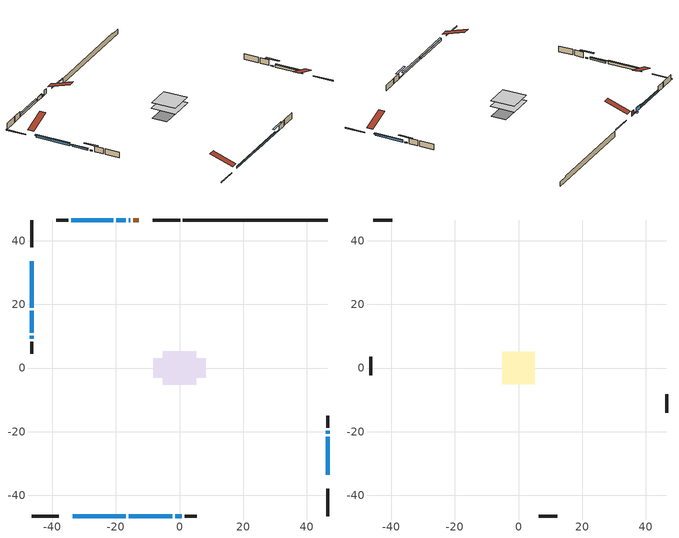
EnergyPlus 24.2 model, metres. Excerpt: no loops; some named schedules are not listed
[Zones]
conditioned space
 floor outside (Floor1 construction): -0.43,-0.43 -0.43,0.43 0.43,0.43 0.43,-0.43 z0.51
 floor adiabatic (AdiabaticFloorConstruction): -5.23,-5.23 -5.23,5.23 5.23,5.23 5.23,-5.23 z0.51
 floor foundation (Slab1 construction): -8.31,-3.04 -8.31,3.04 8.31,3.04 8.31,-3.04 z-1.81
 wall outside (RimJoist1 construction): 0.17,46.51 -8.35,46.51 / -46.51,-46.51 -38,-46.51 / -46.51,46.51 -46.51,38 / 46.51,-46.51 46.51,-38 z0.51:0.81
 wall outside (AdiabaticWallConstruction 1): -12.8,46.51 -14.48,46.51 z0.51:2.54
 wall outside (AdiabaticWallConstruction): -15.41,46.51 -15.92,46.51 z0.51:0.67; -16.84,46.51 -19.89,46.51 z0.51:2.03; -20.82,46.51 -34.07,46.51 z0.51:1.48; 46.51,-33.55 46.51,-21.67 z0.51:1.42; -33.55,-46.51 -16.87,-46.51 / -15.94,-46.51 -2.22,-46.51 z0.51:1.35; -46.51,33.55 -46.51,18.92 z0.51:1.58; -46.51,17.99 -46.51,11.14 z0.51:1.17; 46.51,-20.74 46.51,-19.72 / -1.29,-46.51 0.74,-46.51 / -46.51,10.21 -46.51,9.19 z0.51:0.92
 wall outside (Wall1 construction): -35,46.51 -38.74,46.51 / 1.67,-46.51 5.4,-46.51 / -46.51,8.27 -46.51,4.53 / 46.51,-18.79 46.51,-15.06 z0.51:2.95
 wall foundation (FoundationWall1 construction): 1.1,46.51,-1.81 1.1,46.51,0.51 41.97,46.51,0.51 41.97,46.51,0.15 46.51,46.51,0.15 46.51,46.51,-1.81
 window (WindowConstruction 7): -15.41,46.51 -15.92,46.51 z0.51:0.66
 window (WindowConstruction 1): -16.85,46.51 -19.89,46.51 z0.51:2.03
 window (WindowConstruction 2): -20.82,46.51 -34.07,46.51 z0.51:1.48
 window (WindowConstruction): 46.51,-33.55 46.51,-21.67 z0.51:1.42
 window (WindowConstruction 3): -33.55,-46.51 -16.87,-46.51 z0.51:1.35
 window (WindowConstruction 4): -15.94,-46.51 -2.22,-46.51 z0.51:1.35
 window (WindowConstruction 5): -46.51,33.55 -46.51,18.92 z0.51:1.58
 window (WindowConstruction 6): -46.51,17.99 -46.51,11.14 z0.51:1.17
 window (WindowConstruction 8): 46.51,-20.74 46.51,-19.72 z0.51:0.92
 window (WindowConstruction 9): -1.29,-46.51 0.74,-46.51 z0.51:0.92
 window (WindowConstruction 10): -46.51,10.21 -46.51,9.2 z0.51:0.92
 door (Door): -12.8,46.51 -14.48,46.51 z0.51:2.54
 ceiling adiabatic (AdiabaticFloorConstruction): 5.23,-5.23 5.23,5.23 -5.23,5.23 -5.23,-5.23 z0.51
attic - vented
 floor to conditioned space (Floor2 construction Reversed): -5.05,-5.05 -5.05,5.05 5.05,5.05 5.05,-5.05 z2.95
 wall outside (Wall2 construction): -39.66,46.51 -45.59,46.51 / 6.33,-46.51 12.25,-46.51 / -46.51,3.6 -46.51,-2.32 / 46.51,-14.13 46.51,-8.21 z0.51:2.95
 roof outside (Roof1 construction): -11.87,46.51,2.95 -11.87,36.67,6.23 -9.28,36.67,6.23 -9.28,46.51,2.95; -34.47,-46.51,2.95 -34.47,-36.67,6.23 -37.07,-36.67,6.23 -37.07,-46.51,2.95; -46.51,34.47,2.95 -36.67,34.47,6.23 -36.67,37.07,6.23 -46.51,37.07,2.95; 46.51,-34.47,2.95 36.67,-34.47,6.23 36.67,-37.07,6.23 46.51,-37.07,2.95
shading: -16.21,46.51 -15.11,46.51 -15.11,47.73 -16.21,47.73 z0.96; -20.04,46.51 -16.7,46.51 -16.7,46.59 -20.04,46.59 z2.18; -34.22,46.51 -20.67,46.51 -20.67,47.12 -34.22,47.12 z1.63; 46.51,-21.52 46.51,-33.7 47.12,-33.7 47.12,-21.52 z1.57; -16.72,-46.51 -33.7,-46.51 -33.7,-47.12 -16.72,-47.12 z1.5; -2.07,-46.51 -16.09,-46.51 -16.09,-47.12 -2.07,-47.12 z1.5; -46.51,18.77 -46.51,33.7 -47.12,33.7 -47.12,18.77 z1.73; -46.51,10.99 -46.51,18.14 -47.12,18.14 -47.12,10.99 z1.32; 46.51,-17.28 46.51,-23.18 47.12,-23.18 47.12,-17.28 z3.36; 3.18,-46.51 -3.73,-46.51 -3.73,-47.12 3.18,-47.12 z3.36; -46.51,6.75 -46.51,12.65 -47.12,12.65 -47.12,6.75 z3.36
[Building]
Building 1: Terrain=Suburbs
[Site:Location]
Edmonton Intl AP_AB: Latitude {deg}=53.31; Longitude {deg}=-113.58; Time Zone {hr}=-7; Elevation {m}=723; Keep Site Location Information=Yes
[Site:GroundTemperature:Shallow]
-1.56185, -3.61833, -3.78302, -2.80711, 1.11059, 5.01004, 8.39065, 10.5322, 10.7141, 8.97234, 5.67794, 1.89811
[Site:WaterMainsTemperature]
Calculation Method=Schedule; Temperature Schedule=mains temperature schedule
[Material] Roughness=Rough; Thermal Absorptance=0.9
Name | Thickness {m} | Conductivity {W/m-K} | Density {kg/m3} | Specific Heat {J/kg-K} | Solar Absorptance | Visible Absorptance
asphalt or fiberglass shingles | 0.00635 | 0.162714 | 1121.4 | 1465.45 | 0.4 | 0.4
ceiling loosefill ins | 0.338667 | 0.0480833 | 16.02 | 1046.75 | 0.7 | 0.7
ceiling stud and cavity | 0.1397 | 0.118591 | 65.682 | 1177.47 | 0.7 | 0.7
concrete 4.0 in. | 0.1016 | 1.803125 | 2242.8 | 837.4 | 0.7 | 0.7
concrete 8.0 in. | 0.2032 | 1.803125 | 2242.8 | 837.4 | 0.7 | 0.7
door material | 0.04445 | 0.188738 | 512.64 | 1214.23 | 0.7 | 0.7
exterior vertical ins | 0.0355244 | 0.029427 | 32.04 | 1214.23 | 0.7 | 0.7
floor covering | 0.0127 | 0.0433444 | 54.468 | 1339.84 | 0.6 | 0.6
floor rigid ins | 0.051816 | 0.029427 | 32.04 | 1214.23 | 0.7 | 0.7
floor rigid ins 1; wall rigid ins | 0.512978 | 0.029427 | 32.04 | 1214.23 | 0.7 | 0.7
floor stud and cavity | 0.1397 | 0.0787706 | 92.3553 | 1139.71 | 0.7 | 0.7
floor stud and cavity 1 | 0.1397 | 1.75129 | 37.0049 | 1207.88 | 0.7 | 0.7
furniture material conditioned space 1 | 0.1524 | 0.115458 | 640.8 | 1214.23 | 0.6 | 0.6
gypsum board | 0.0127 | 0.160291 | 801 | 837.4 | 0.6 | 0.6
gypsum board 1 | 0.0127 | 0.160291 | 801 | 837.4 | 0.7 | 0.7
osb sheathing 0.5 in. | 0.0127 | 0.115458 | 512.64 | 1214.23 | 0.7 | 0.7
osb sheathing 0.75 in. | 0.01905 | 0.115458 | 512.64 | 1214.23 | 0.7 | 0.7
osb sheathing 2.0 in. | 0.0508 | 0.115458 | 512.64 | 1214.23 | 0.7 | 0.7
rim joist stud and cavity | 0.0508 | 0.0311024 | 125.044 | 1163.47 | 0.6 | 0.6
wall stud and cavity | 0.1397 | 0.105926 | 139.0536 | 1170.24 | 0.7 | 0.7
wall stud and cavity 1 | 0.0889 | 6.9971 | 50.32683 | 1063.81 | 0.6 | 0.6
wall stud and cavity 2 | 0.0889 | 0.380278 | 52.3479 | 1209.89 | 0.7 | 0.7
wall stud and cavity 3 | 0.0889 | 0.391764 | 83.0341 | 1211.67 | 0.7 | 0.7
wood siding | 0.0254 | 0.102417 | 544.68 | 1172.36 | 0.4 | 0.4
wood siding 1 | 0.00254 | 0.102417 | 544.68 | 1172.36 | 0.4 | 0.4
wood siding 2; wood siding 3; wood siding 4 | 0.0254 | 0.102417 | 544.68 | 1172.36 | 0.7 | 0.7
[WindowMaterial:SimpleGlazingSystem]
Name | U-Factor {W/m2-K} | Solar Heat Gain Coefficient
WindowMaterial | 1.85046 | 0.36
WindowMaterial 1 | 6.680167 | 0.76
WindowMaterial 2 | 1.82093 | 0.37
WindowMaterial 3 | 1.811282 | 0.38
WindowMaterial 4 | 1.84024 | 0.37
WindowMaterial 5 | 1.788 | 0.39
WindowMaterial 6 | 2.04351 | 0.3
WindowMaterial 7 | 2.60791 | 0.31
WindowMaterial 8 | 5.57352 | 0.48
[Construction]
AdiabaticFloorConstruction: floor stud and cavity 1, floor rigid ins 1, osb sheathing 0.75 in., floor covering
AdiabaticWallConstruction: wood siding 3, wall rigid ins, wall stud and cavity 2, gypsum board
AdiabaticWallConstruction 1: wood siding 4, wall rigid ins, wall stud and cavity 2, gypsum board
Door: door material
Floor1 construction: floor stud and cavity, floor rigid ins, osb sheathing 0.75 in., floor covering
Floor2 construction Reversed: gypsum board, ceiling stud and cavity, ceiling loosefill ins
FoundationWall1 construction: concrete 8.0 in., gypsum board 1
furniture construction conditioned space 1: furniture material conditioned space 1
PartitionWallConstruction: gypsum board, wall stud and cavity 3, gypsum board
RimJoist1 construction: wood siding 2, osb sheathing 2.0 in., rim joist stud and cavity
Roof1 construction: asphalt or fiberglass shingles
Slab1 construction: concrete 4.0 in.
Wall1 construction: wood siding, osb sheathing 0.5 in., wall stud and cavity, gypsum board
Wall2 construction: wood siding 1, wall stud and cavity 1
WindowConstruction: WindowMaterial
WindowConstruction 1: WindowMaterial 1
WindowConstruction 10; WindowConstruction 8; WindowConstruction 9: WindowMaterial 8
WindowConstruction 2: WindowMaterial 2
WindowConstruction 3: WindowMaterial 3
WindowConstruction 4: WindowMaterial 4
WindowConstruction 5: WindowMaterial 5
WindowConstruction 6: WindowMaterial 6
WindowConstruction 7: WindowMaterial 7
[Zone] Multiplier=1; Part of Total Floor Area=Yes
Name | Volume {m3}
attic - vented | 54.3735
conditioned space | 506.6
[Space]
Name | Zone | Volume {m3}
attic - vented 1 | attic - vented | 54.3735
conditioned space 1 | conditioned space | 506.6
[ZoneInfiltration:EffectiveLeakageArea]
infil attic - vented 1: Zone or Space=attic - vented 1; Schedule=Always On Discrete; Effective Air Leakage Area {cm2}=3551.3; Stack Coefficient=0.000397689; Wind Coefficient=1.34738e-05
[ZoneMixing]
whole house fan mix: Zone or Space=attic - vented; Schedule=Always On Continuous; Design Flow Rate Calculation Method=Flow/Zone; Design Flow Rate {m3/s}=0; Source Zone or Space=conditioned space
[SurfaceProperty:ExposedFoundationPerimeter]
Slab1: Exposed Perimeter Calculation Method=TotalExposedPerimeter; Total Exposed Perimeter {m}=45.416
[InternalMass] Zone or ZoneList=conditioned space; Space or SpaceList=conditioned space 1
Name | Construction | Surface Area {m2}
furniture mass conditioned space 1 | furniture construction conditioned space 1 | 84.5603
partition wall mass | PartitionWallConstruction | 211.401
[Lights]
interior lighting: Zone or ZoneList or Space or SpaceList=conditioned space 1; Schedule=interior lighting schedule; Design Level Calculation Method=LightingLevel; Lighting Level {W}=343.2; Return Air Fraction=0; Fraction Radiant=0.6; Fraction Visible=0.2; Fraction Replaceable=1
[People]
occupants: Zone or ZoneList or Space or SpaceList=conditioned space 1; Number of People Schedule=occupants schedule; Number of People Calculation Method=People; Number of People=3; Fraction Radiant=0.314171; Sensible Heat Fraction=0.56303; Activity Level Schedule=occupants activity schedule; Carbon Dioxide Generation Rate {m3/s-W}=0; Enable ASHRAE 55 Comfort Warnings=No; Mean Radiant Temperature Calculation Type=EnclosureAveraged
[ElectricEquipment] Zone or ZoneList or Space or SpaceList=conditioned space 1; Design Level Calculation Method=EquipmentLevel
Name | Schedule | Design Level {W} | Fraction Latent | Fraction Radiant | Fraction Lost
clothes dryer | clothes dryer schedule | 140.772 | 0.015 | 0.081 | 0.85
clothes washer | clothes washer schedule | 32.1985 | 0.03 | 0.162 | 0.7
cooking range | cooking range schedule | 215.147 | 0.08 | 0.432 | 0.2
dishwasher | dishwasher schedule | 66.8632 | 0.3 | 0.18 | 0.4
fridge | fridge schedule | 72.9452 | 0 | 0.6 | 0
mech vent bath fan 0 | mech vent bath fan 0 schedule | 50.2 | 0 | 0 | 1
mech vent bath fan 1 | mech vent bath fan 1 schedule | 50.2 | 0 | 0 | 1
mech vent house fan | mech vent house fan schedule | 0 | 0 | 0 | 1
mech vent house fan cfis | mech vent house fan cfis schedule | 0 | 0 | 0 | 0
mech vent range fan 0 | mech vent range fan 0 schedule | 57 | 0 | 0 | 1
misc plug loads | misc plug loads schedule | 494.7 | 0.045 | 0.513 | 0.1
whole house fan | Always On Discrete | 0 | 0 | 0 | 1
[OtherEquipment] Zone or ZoneList or Space or SpaceList=conditioned space 1; Design Level Calculation Method=EquipmentLevel
Name | Fuel Type | Schedule | Design Level {W} | Fraction Latent | Fraction Radiant | Fraction Lost
clothes dryer 1 | Electricity | clothes dryer schedule | 0 | 0.015 | 0.081 | 0.85
cooking range 1 | Electricity | cooking range schedule | 0 | 0.08 | 0.432 | 0.2
general water use latent | None | general water use schedule | 62.594 | 1 | 0 | 0
general water use sensible | None | general water use schedule | -61.6891 | 0 | 0.6 | 0
mech vent house fan latent load | None | Always On Discrete | 0 | 1 | 0 | 0
mech vent house fan sensible load | None | Always On Discrete | 0 | 0 | 0 | 0
water heater energy adjustment1 | NaturalGas | Always On Discrete | 0.01 | 0 | 0 | 1
[ZoneInfiltration:DesignFlowRate] Zone or ZoneList or Space or SpaceList=conditioned space 1; Schedule=Always On Discrete; Design Flow Rate Calculation Method=Flow/Zone; Design Flow Rate {m3/s}=0
infil flow; natural vent flow; whole house fan flow
[AvailabilityManager:Scheduled]
furnace airloop Availability Manager: Schedule=Always On Discrete
[Foundation:Kiva]
Foundation Kiva 1: Initial Indoor Air Temperature {C}=18; Wall Height Above Grade {m}=0.509991; Wall Depth Below Slab {m}=0.2032; Custom Block Material Name 1=exterior vertical ins; Custom Block Depth 1 {m}=2.31999; Custom Block X Position 1 {m}=0.2159; Custom Block Z Position 1 {m}=0
[Foundation:Kiva:Settings]
Soil Conductivity {W/m-K}=0.849921; Soil Density {kg/m3}=1842.3; Soil Specific Heat {J/kg-K}=418.7; Ground Solar Absorptivity=0.9; Ground Thermal Absorptivity=0.9; Ground Surface Roughness {m}=0.03; Far-Field Width {m}=40; Deep-Ground Boundary Condition=ZeroFlux; Deep-Ground Depth {m}=40; Minimum Cell Dimension {m}=0.2; Maximum Cell Growth Coefficient=3; Simulation Timestep=Timestep
[Exterior:Lights]
exterior lighting: Schedule=exterior lighting schedule; Design Level {W}=75.6
[EnergyManagementSystem:GlobalVariable]
furnace_airloop_Fan_RTF
infil_program_Qfan
infil_program_Qinf
natural_vent_program_Qnv
natural_vent_program_Qwhf
[EnergyManagementSystem:Sensor]
Name | Output:Variable or Output:Meter Index Key | Output:Variable or Output:Meter
airflow_gain | infil flow | Infiltration Sensible Heat Gain Energy
airflow_gain_1 | natural vent flow | Infiltration Sensible Heat Gain Energy
airflow_gain_2 | whole house fan flow | Infiltration Sensible Heat Gain Energy
airflow_loss | infil flow | Infiltration Sensible Heat Loss Energy
airflow_loss_1 | natural vent flow | Infiltration Sensible Heat Loss Energy
airflow_loss_2 | whole house fan flow | Infiltration Sensible Heat Loss Energy
clg_load_cond |  | Cooling:EnergyTransfer:Zone:CONDITIONED SPACE
clg_sp_s; clg_sp_s_1 | cooling setpoint | Schedule Value
clothes_dryer_exhaust_0_sch_s | clothes dryer exhaust 0 schedule | Schedule Value
cool_season | cooling season schedule | Schedule Value
htg_load_cond |  | Heating:EnergyTransfer:Zone:CONDITIONED SPACE
htg_sp_s; htg_sp_s_1 | heating setpoint | Schedule Value
ig_ee_conv | clothes dryer | Electric Equipment Convective Heating Energy
ig_ee_conv_2 | cooking range | Electric Equipment Convective Heating Energy
ig_ee_conv_4 | fridge | Electric Equipment Convective Heating Energy
ig_ee_conv_5 | misc plug loads | Electric Equipment Convective Heating Energy
ig_ee_conv_6 | whole house fan | Electric Equipment Convective Heating Energy
ig_ee_rad | clothes dryer | Electric Equipment Radiant Heating Energy
ig_ee_rad_2 | cooking range | Electric Equipment Radiant Heating Energy
ig_ee_rad_4 | fridge | Electric Equipment Radiant Heating Energy
ig_ee_rad_5 | misc plug loads | Electric Equipment Radiant Heating Energy
ig_ee_rad_6 | whole house fan | Electric Equipment Radiant Heating Energy
ig_lgt_conv | interior lighting | Lights Convective Heating Energy
ig_lgt_rad | interior lighting | Lights Radiant Heating Energy
ig_lgt_vis | interior lighting | Lights Visible Radiation Heating Energy
ig_oe_conv | clothes dryer 1 | Other Equipment Convective Heating Energy
ig_oe_conv_1 | cooking range 1 | Other Equipment Convective Heating Energy
ig_oe_conv_2 | general water use latent | Other Equipment Convective Heating Energy
ig_oe_conv_3 | general water use sensible | Other Equipment Convective Heating Energy
ig_oe_conv_4 | water heater energy adjustment1 | Other Equipment Convective Heating Energy
ig_oe_rad | clothes dryer 1 | Other Equipment Radiant Heating Energy
ig_oe_rad_1 | cooking range 1 | Other Equipment Radiant Heating Energy
ig_oe_rad_2 | general water use latent | Other Equipment Radiant Heating Energy
ig_oe_rad_3 | general water use sensible | Other Equipment Radiant Heating Energy
ig_oe_rad_4 | water heater energy adjustment1 | Other Equipment Radiant Heating Energy
ig_ppl_conv | occupants | People Convective Heating Energy
ig_ppl_rad | occupants | People Radiant Heating Energy
im_conv | furniture mass conditioned space 1 | Surface Inside Face Convection Heat Gain Energy
im_conv_1 | partition wall mass | Surface Inside Face Convection Heat Gain Energy
im_ig | furniture mass conditioned space 1 | Surface Inside Face Internal Gains Radiation Heat Gain Energy
im_ig_1 | partition wall mass | Surface Inside Face Internal Gains Radiation Heat Gain Energy
im_lgt | furniture mass conditioned space 1 | Surface Inside Face Lights Radiation Heat Gain Energy
im_lgt_1 | partition wall mass | Surface Inside Face Lights Radiation Heat Gain Energy
im_sol | furniture mass conditioned space 1 | Surface Inside Face Solar Radiation Heat Gain Energy
im_sol_1 | partition wall mass | Surface Inside Face Solar Radiation Heat Gain Energy
im_surf | furniture mass conditioned space 1 | Surface Inside Face Net Surface Thermal Radiation Heat Gain Energy
im_surf_1 | partition wall mass | Surface Inside Face Net Surface Thermal Radiation Heat Gain Energy
mech_vent_bath_fan_0_sch_s | mech vent bath fan 0 schedule | Schedule Value
mech_vent_bath_fan_1_sch_s | mech vent bath fan 1 schedule | Schedule Value
mech_vent_range_fan_0_sch_s | mech vent range fan 0 schedule | Schedule Value
mv_conv | mech vent bath fan 0 | Electric Equipment Convective Heating Energy
mv_conv_1 | mech vent bath fan 1 | Electric Equipment Convective Heating Energy
mv_conv_2 | mech vent house fan | Electric Equipment Convective Heating Energy
mv_conv_3 | mech vent house fan cfis | Electric Equipment Convective Heating Energy
mv_conv_4 | mech vent range fan 0 | Electric Equipment Convective Heating Energy
mv_conv_5 | mech vent house fan latent load | Other Equipment Convective Heating Energy
mv_conv_6 | mech vent house fan sensible load | Other Equipment Convective Heating Energy
mv_rad | mech vent bath fan 0 | Electric Equipment Radiant Heating Energy
mv_rad_1 | mech vent bath fan 1 | Electric Equipment Radiant Heating Energy
mv_rad_2 | mech vent house fan | Electric Equipment Radiant Heating Energy
mv_rad_3 | mech vent house fan cfis | Electric Equipment Radiant Heating Energy
mv_rad_4 | mech vent range fan 0 | Electric Equipment Radiant Heating Energy
mv_rad_5 | mech vent house fan latent load | Other Equipment Radiant Heating Energy
mv_rad_6 | mech vent house fan sensible load | Other Equipment Radiant Heating Energy
natural_vent_s | natural vent schedule | Schedule Value
out_pb_s |  | Site Outdoor Air Barometric Pressure
out_wt_s |  | Site Outdoor Air Humidity Ratio
site_vw_s |  | Site Wind Speed
ss_back_out | Window1 | Surface Window Shortwave from Zone Back Out Window Heat Transfer Rate
ss_back_out_1 | Window11 | Surface Window Shortwave from Zone Back Out Window Heat Transfer Rate
ss_back_out_10 | Window64 | Surface Window Shortwave from Zone Back Out Window Heat Transfer Rate
ss_back_out_2 | Window16 | Surface Window Shortwave from Zone Back Out Window Heat Transfer Rate
ss_back_out_3 | Window2 | Surface Window Shortwave from Zone Back Out Window Heat Transfer Rate
ss_back_out_4 | Window25 | Surface Window Shortwave from Zone Back Out Window Heat Transfer Rate
ss_back_out_5 | Window34 | Surface Window Shortwave from Zone Back Out Window Heat Transfer Rate
ss_back_out_6 | Window43 | Surface Window Shortwave from Zone Back Out Window Heat Transfer Rate
ss_back_out_7 | Window52 | Surface Window Shortwave from Zone Back Out Window Heat Transfer Rate
ss_back_out_8 | Window61 | Surface Window Shortwave from Zone Back Out Window Heat Transfer Rate
ss_back_out_9 | Window62 | Surface Window Shortwave from Zone Back Out Window Heat Transfer Rate
ss_conv | Door1 | Surface Inside Face Convection Heat Gain Energy
ss_conv_1 | Window1 | Surface Inside Face Convection Heat Gain Energy
ss_conv_10 | Window62 | Surface Inside Face Convection Heat Gain Energy
ss_conv_11 | Window64 | Surface Inside Face Convection Heat Gain Energy
ss_conv_2 | Window11 | Surface Inside Face Convection Heat Gain Energy
ss_conv_3 | Window16 | Surface Inside Face Convection Heat Gain Energy
ss_conv_4 | Window2 | Surface Inside Face Convection Heat Gain Energy
ss_conv_5 | Window25 | Surface Inside Face Convection Heat Gain Energy
ss_conv_6 | Window34 | Surface Inside Face Convection Heat Gain Energy
ss_conv_7 | Window43 | Surface Inside Face Convection Heat Gain Energy
ss_conv_8 | Window52 | Surface Inside Face Convection Heat Gain Energy
ss_conv_9 | Window61 | Surface Inside Face Convection Heat Gain Energy
ss_ig | Door1 | Surface Inside Face Internal Gains Radiation Heat Gain Energy
ss_ig_1 | Window1 | Surface Inside Face Internal Gains Radiation Heat Gain Energy
ss_ig_10 | Window62 | Surface Inside Face Internal Gains Radiation Heat Gain Energy
ss_ig_11 | Window64 | Surface Inside Face Internal Gains Radiation Heat Gain Energy
ss_ig_2 | Window11 | Surface Inside Face Internal Gains Radiation Heat Gain Energy
ss_ig_3 | Window16 | Surface Inside Face Internal Gains Radiation Heat Gain Energy
ss_ig_4 | Window2 | Surface Inside Face Internal Gains Radiation Heat Gain Energy
ss_ig_5 | Window25 | Surface Inside Face Internal Gains Radiation Heat Gain Energy
ss_ig_6 | Window34 | Surface Inside Face Internal Gains Radiation Heat Gain Energy
ss_ig_7 | Window43 | Surface Inside Face Internal Gains Radiation Heat Gain Energy
ss_ig_8 | Window52 | Surface Inside Face Internal Gains Radiation Heat Gain Energy
ss_ig_9 | Window61 | Surface Inside Face Internal Gains Radiation Heat Gain Energy
ss_lgt | Door1 | Surface Inside Face Lights Radiation Heat Gain Energy
ss_sol | Door1 | Surface Inside Face Solar Radiation Heat Gain Energy
ss_surf | Door1 | Surface Inside Face Net Surface Thermal Radiation Heat Gain Energy
ss_surf_1 | Window1 | Surface Inside Face Net Surface Thermal Radiation Heat Gain Energy
ss_surf_10 | Window62 | Surface Inside Face Net Surface Thermal Radiation Heat Gain Energy
ss_surf_11 | Window64 | Surface Inside Face Net Surface Thermal Radiation Heat Gain Energy
ss_surf_2 | Window11 | Surface Inside Face Net Surface Thermal Radiation Heat Gain Energy
ss_surf_3 | Window16 | Surface Inside Face Net Surface Thermal Radiation Heat Gain Energy
ss_surf_4 | Window2 | Surface Inside Face Net Surface Thermal Radiation Heat Gain Energy
ss_surf_5 | Window25 | Surface Inside Face Net Surface Thermal Radiation Heat Gain Energy
ss_surf_6 | Window34 | Surface Inside Face Net Surface Thermal Radiation Heat Gain Energy
ss_surf_7 | Window43 | Surface Inside Face Net Surface Thermal Radiation Heat Gain Energy
ss_surf_8 | Window52 | Surface Inside Face Net Surface Thermal Radiation Heat Gain Energy
ss_surf_9 | Window61 | Surface Inside Face Net Surface Thermal Radiation Heat Gain Energy
ss_trans_in | Window1 | Surface Window Transmitted Solar Radiation Rate
ss_trans_in_1 | Window11 | Surface Window Transmitted Solar Radiation Rate
ss_trans_in_10 | Window64 | Surface Window Transmitted Solar Radiation Rate
ss_trans_in_2 | Window16 | Surface Window Transmitted Solar Radiation Rate
ss_trans_in_3 | Window2 | Surface Window Transmitted Solar Radiation Rate
ss_trans_in_4 | Window25 | Surface Window Transmitted Solar Radiation Rate
ss_trans_in_5 | Window34 | Surface Window Transmitted Solar Radiation Rate
ss_trans_in_6 | Window43 | Surface Window Transmitted Solar Radiation Rate
ss_trans_in_7 | Window52 | Surface Window Transmitted Solar Radiation Rate
ss_trans_in_8 | Window61 | Surface Window Transmitted Solar Radiation Rate
ss_trans_in_9 | Window62 | Surface Window Transmitted Solar Radiation Rate
ss_trans_out | Window1 | Surface Inside Face Initial Transmitted Diffuse Transmitted Out Window Solar Radiation Rate
ss_trans_out_1 | Window11 | Surface Inside Face Initial Transmitted Diffuse Transmitted Out Window Solar Radiation Rate
ss_trans_out_10 | Window64 | Surface Inside Face Initial Transmitted Diffuse Transmitted Out Window Solar Radiation Rate
ss_trans_out_2 | Window16 | Surface Inside Face Initial Transmitted Diffuse Transmitted Out Window Solar Radiation Rate
ss_trans_out_3 | Window2 | Surface Inside Face Initial Transmitted Diffuse Transmitted Out Window Solar Radiation Rate
ss_trans_out_4 | Window25 | Surface Inside Face Initial Transmitted Diffuse Transmitted Out Window Solar Radiation Rate
ss_trans_out_5 | Window34 | Surface Inside Face Initial Transmitted Diffuse Transmitted Out Window Solar Radiation Rate
ss_trans_out_6 | Window43 | Surface Inside Face Initial Transmitted Diffuse Transmitted Out Window Solar Radiation Rate
ss_trans_out_7 | Window52 | Surface Inside Face Initial Transmitted Diffuse Transmitted Out Window Solar Radiation Rate
ss_trans_out_8 | Window61 | Surface Inside Face Initial Transmitted Diffuse Transmitted Out Window Solar Radiation Rate
ss_trans_out_9 | Window62 | Surface Inside Face Initial Transmitted Diffuse Transmitted Out Window Solar Radiation Rate
s_conv | Floor1 | Surface Inside Face Convection Heat Gain Energy
s_conv_1 | Floor2 | Surface Inside Face Convection Heat Gain Energy
s_conv_10 | Wall1:0 | Surface Inside Face Convection Heat Gain Energy
s_conv_11 | Wall1:180 | Surface Inside Face Convection Heat Gain Energy
s_conv_12 | Wall1:270 | Surface Inside Face Convection Heat Gain Energy
s_conv_13 | Wall1:90 | Surface Inside Face Convection Heat Gain Energy
s_conv_2 | FoundationWall1 | Surface Inside Face Convection Heat Gain Energy
s_conv_3 | inferred conditioned ceiling | Surface Inside Face Convection Heat Gain Energy
s_conv_4 | inferred conditioned floor | Surface Inside Face Convection Heat Gain Energy
s_conv_5 | RimJoist1:0 | Surface Inside Face Convection Heat Gain Energy
s_conv_6 | RimJoist1:180 | Surface Inside Face Convection Heat Gain Energy
s_conv_7 | RimJoist1:270 | Surface Inside Face Convection Heat Gain Energy
s_conv_8 | RimJoist1:90 | Surface Inside Face Convection Heat Gain Energy
s_conv_9 | Slab1 | Surface Inside Face Convection Heat Gain Energy
s_ig | Floor1 | Surface Inside Face Internal Gains Radiation Heat Gain Energy
s_ig_1 | Floor2 | Surface Inside Face Internal Gains Radiation Heat Gain Energy
s_ig_10 | Wall1:0 | Surface Inside Face Internal Gains Radiation Heat Gain Energy
